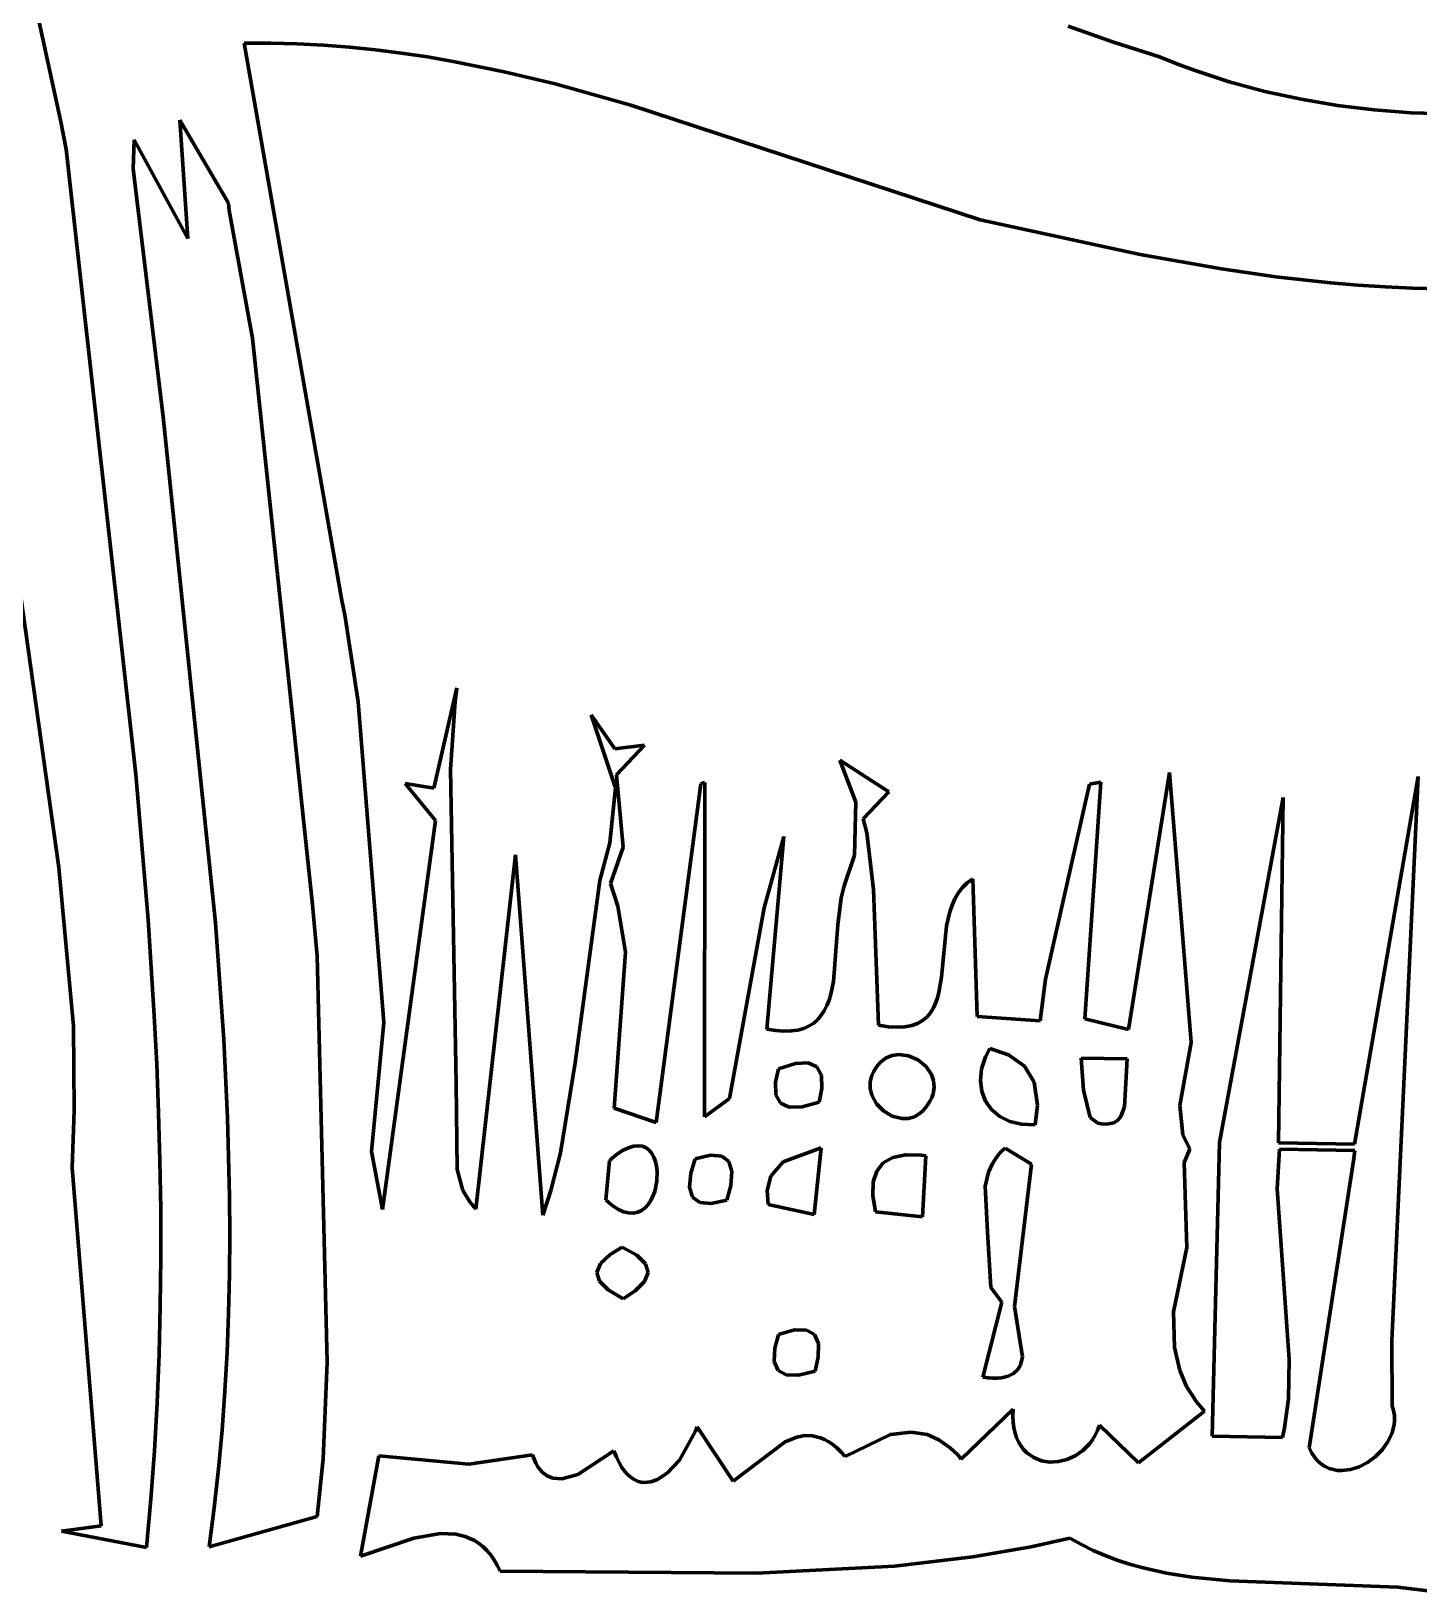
# Model space of a CAD drawing. Header units: millimetres. Extents: x 0 to 14.2, y 0 to 19.5.
# Drawn here: x 7.842 to 8.702, y 8.632 to 9.6 of the extents above; entities that cross this region are included whole.
import ezdxf

# ---------------------------------------------------------------- set-up
doc = ezdxf.new("R2010")
doc.units = ezdxf.units.MM
doc.layers.add('color#010101ff', color=7, linetype='CONTINUOUS', lineweight=100)
doc.layers.add('color#fdfdfdff', color=7, linetype='CONTINUOUS', lineweight=100)

msp = doc.modelspace()

# ---------------------------------------------------------------- linework, layer by layer
at = {"layer": 'color#010101ff'}
for p, q in [((7.86001, 9.54499), (7.8443, 9.6171)), ((8.48494, 9.60325), (8.51309, 9.59331)), ((8.51309, 9.59331), (8.5416, 9.58425)), ((7.99046, 9.59271), (7.97403, 9.5926)), ((7.97403, 9.5926), (8.03459, 9.24693)), ((8.00682, 9.59235), (7.99046, 9.59271)), ((8.0231, 9.59153), (8.00682, 9.59235)), ((8.03931, 9.59028), (8.0231, 9.59153)), ((8.05545, 9.58862), (8.03931, 9.59028)), ((8.07153, 9.58658), (8.05545, 9.58862)), ((8.08755, 9.58416), (8.07153, 9.58658)), ((8.1035, 9.58141), (8.08755, 9.58416)), ((8.5416, 9.58425), (8.55229, 9.57995)), ((8.13525, 9.57495), (8.1035, 9.58141)), ((8.1668, 9.56739), (8.13525, 9.57495)), ((8.55229, 9.57995), (8.56307, 9.57594)), ((8.56307, 9.57594), (8.58489, 9.5688)), ((8.2138, 9.55434), (8.1668, 9.56739)), ((8.58489, 9.5688), (8.60702, 9.5628)), ((8.43037, 9.48303), (8.2138, 9.55434)), ((8.60702, 9.5628), (8.6294, 9.55791)), ((8.6294, 9.55791), (8.65199, 9.5541)), ((7.86355, 9.5269), (7.86001, 9.54499)), ((7.93395, 9.54502), (7.93905, 9.47153)), ((7.96419, 9.49336), (7.93395, 9.54502)), ((8.65199, 9.5541), (8.67475, 9.55134)), ((8.67475, 9.55134), (8.69764, 9.54958)), ((8.69764, 9.54958), (8.7206, 9.54881)), ((7.90681, 9.13899), (7.86355, 9.5269)), ((7.90578, 9.53277), (7.90502, 9.51481)), ((7.93905, 9.47153), (7.90578, 9.53277)), ((7.90502, 9.51481), (7.92359, 9.36097)), ((7.96472, 9.48884), (7.96419, 9.49336)), ((7.97916, 9.40978), (7.96472, 9.48884)), ((8.52956, 9.46152), (8.43037, 9.48303)), ((8.57998, 9.45263), (8.52956, 9.46152)), ((8.61377, 9.44779), (8.57998, 9.45263)), ((8.64764, 9.44401), (8.61377, 9.44779)), ((8.66459, 9.44257), (8.64764, 9.44401)), ((8.68154, 9.44146), (8.66459, 9.44257)), ((8.69848, 9.4407), (8.68154, 9.44146)), ((8.7154, 9.44032), (8.69848, 9.4407)), ((7.81011, 9.42895), (7.85901, 9.0814)), ((8.01623, 9.05826), (7.97916, 9.40978)), ((7.92359, 9.36097), (7.95613, 9.0471)), ((8.03459, 9.24693), (8.03646, 9.23801)), ((8.03646, 9.23801), (8.04457, 9.18417)), ((8.09158, 9.13056), (8.10576, 9.19285)), ((8.10576, 9.19285), (8.10473, 9.18441)), ((8.04457, 9.18417), (8.06051, 8.98523)), ((8.10473, 9.18441), (8.10185, 9.14215)), ((8.20421, 9.13072), (8.18911, 9.17608)), ((8.18911, 9.17608), (8.20376, 9.155)), ((8.20376, 9.155), (8.22216, 9.15726)), ((8.22216, 9.15726), (8.20479, 9.13895)), ((8.35338, 9.12185), (8.34346, 9.14803)), ((8.34346, 9.14803), (8.37371, 9.12822)), ((7.91437, 9.04922), (7.90681, 9.13899)), ((8.10185, 9.14215), (8.10551, 8.94719)), ((8.20479, 9.13895), (8.2089, 9.09408)), ((8.52229, 8.98094), (8.54772, 9.14041)), ((8.54772, 9.14041), (8.56118, 8.97292)), ((8.09261, 9.11059), (8.07368, 9.13339)), ((8.07368, 9.13339), (8.09158, 9.13056)), ((8.20074, 9.09674), (8.20421, 9.13072)), ((8.22943, 8.92318), (8.25724, 9.13335)), ((8.25724, 9.13335), (8.25973, 9.13401)), ((8.25973, 9.13401), (8.25944, 8.92677)), ((8.47087, 9.01208), (8.49825, 9.13312)), ((8.50524, 9.13424), (8.49527, 8.98751)), ((8.49825, 9.13312), (8.50524, 9.13424)), ((8.66254, 8.90987), (8.70204, 9.1379)), ((8.70204, 9.1379), (8.68577, 8.78785)), ((8.35255, 9.08899), (8.35338, 9.12185)), ((8.37371, 9.12822), (8.35785, 9.11155)), ((8.5788, 8.9108), (8.61826, 9.12473)), ((8.61826, 9.12473), (8.61543, 8.91066)), ((8.05973, 8.8693), (8.09261, 9.11059)), ((8.35785, 9.11155), (8.36019, 9.1029)), ((8.29649, 9.05631), (8.30856, 9.10052)), ((8.30856, 9.10052), (8.2981, 8.98114)), ((8.36019, 9.1029), (8.36419, 9.06778)), ((8.19461, 9.07324), (8.20074, 9.09674)), ((8.2089, 9.09408), (8.20118, 9.07146)), ((7.85901, 9.0814), (7.86809, 8.98293)), ((8.11758, 8.86947), (8.1422, 9.08927)), ((8.1422, 9.08927), (8.15908, 8.86572)), ((8.34612, 9.07004), (8.35255, 9.08899)), ((8.17914, 8.96026), (8.19461, 9.07324)), ((8.20118, 9.07146), (8.20559, 9.05741)), ((8.41931, 9.06884), (8.42229, 9.07182)), ((8.42229, 9.07182), (8.42578, 9.07445)), ((8.42578, 9.07445), (8.42843, 8.98899)), ((8.34216, 9.04578), (8.3442, 9.06259)), ((8.3442, 9.06259), (8.34612, 9.07004)), ((8.36419, 9.06778), (8.3673, 8.98354)), ((8.41297, 9.05805), (8.4147, 9.06191)), ((8.4147, 9.06191), (8.4168, 9.06552)), ((8.4168, 9.06552), (8.41931, 9.06884)), ((8.01928, 9.02629), (8.01623, 9.05826)), ((8.20559, 9.05741), (8.21042, 9.02881)), ((8.27492, 8.93802), (8.29649, 9.05631)), ((8.40957, 9.04529), (8.41157, 9.05397)), ((8.41157, 9.05397), (8.41297, 9.05805)), ((7.9182, 8.98934), (7.91437, 9.04922)), ((7.95613, 9.0471), (7.9613, 8.97445)), ((8.33941, 9.01061), (8.34216, 9.04578)), ((8.40635, 9.01339), (8.40957, 9.04529)), ((8.02536, 8.77454), (8.01928, 9.02629)), ((8.21042, 9.02881), (8.20346, 8.93206)), ((8.40503, 9.00505), (8.40635, 9.01339)), ((8.33666, 8.99912), (8.33777, 9.00275)), ((8.33777, 9.00275), (8.33941, 9.01061)), ((8.40409, 9.00118), (8.40503, 9.00505)), ((8.46759, 8.98627), (8.47087, 9.01208)), ((8.33374, 8.99256), (8.33533, 8.99571)), ((8.33533, 8.99571), (8.33666, 8.99912)), ((8.39957, 8.99126), (8.4014, 8.99425)), ((8.4014, 8.99425), (8.40289, 8.99757)), ((8.40289, 8.99757), (8.40409, 9.00118)), ((7.91969, 8.95939), (7.9182, 8.98934)), ((8.06051, 8.98523), (8.053, 8.90521)), ((8.32107, 8.98161), (8.32432, 8.98307)), ((8.32432, 8.98307), (8.32719, 8.98492)), ((8.32719, 8.98492), (8.32969, 8.98714)), ((8.32969, 8.98714), (8.33187, 8.98969)), ((8.33187, 8.98969), (8.33374, 8.99256)), ((8.3673, 8.98354), (8.37346, 8.98259)), ((8.38374, 8.98251), (8.38794, 8.98332)), ((8.38794, 8.98332), (8.39158, 8.98463)), ((8.39158, 8.98463), (8.3947, 8.98641)), ((8.3947, 8.98641), (8.39735, 8.98864)), ((8.39735, 8.98864), (8.39957, 8.99126)), ((8.42843, 8.98899), (8.46759, 8.98627)), ((8.49527, 8.98751), (8.52229, 8.98094)), ((7.86809, 8.98293), (7.8685, 8.93078)), ((7.9613, 8.97445), (7.96363, 8.92601)), ((8.2981, 8.98114), (8.30367, 8.98023)), ((8.30367, 8.98023), (8.30873, 8.97985)), ((8.30873, 8.97985), (8.3133, 8.97997)), ((8.3133, 8.97997), (8.3174, 8.98057)), ((8.3174, 8.98057), (8.32107, 8.98161)), ((8.37346, 8.98259), (8.37892, 8.98226)), ((8.37892, 8.98226), (8.38374, 8.98251)), ((8.37587, 8.96487), (8.37202, 8.96329)), ((8.37991, 8.96544), (8.37587, 8.96487)), ((8.38601, 8.96462), (8.37991, 8.96544)), ((8.39174, 8.96207), (8.38601, 8.96462)), ((8.43377, 8.96403), (8.43132, 8.95646)), ((8.43639, 8.96918), (8.43377, 8.96403)), ((8.44788, 8.96528), (8.43639, 8.96918)), ((8.45788, 8.95805), (8.44788, 8.96528)), ((8.56118, 8.97292), (8.55417, 8.93369)), ((7.92086, 8.92944), (7.91969, 8.95939)), ((8.17015, 8.90432), (8.17914, 8.96026)), ((8.30531, 8.95659), (8.30354, 8.9483)), ((8.31579, 8.95979), (8.30531, 8.95659)), ((8.32372, 8.96015), (8.31579, 8.95979)), ((8.3291, 8.95769), (8.32372, 8.96015)), ((8.33193, 8.95239), (8.3291, 8.95769)), ((8.36415, 8.95468), (8.36316, 8.95258)), ((8.36546, 8.95675), (8.36415, 8.95468)), ((8.36691, 8.95884), (8.36546, 8.95675)), ((8.3685, 8.96062), (8.36691, 8.95884)), ((8.37202, 8.96329), (8.3685, 8.96062)), ((8.39662, 8.9581), (8.39174, 8.96207)), ((8.40016, 8.95304), (8.39662, 8.9581)), ((8.43132, 8.95646), (8.43056, 8.94923)), ((8.46389, 8.94825), (8.45788, 8.95805)), ((8.4931, 8.96317), (8.49439, 8.94331)), ((8.52161, 8.96273), (8.4931, 8.96317)), ((8.51983, 8.93286), (8.52161, 8.96273)), ((8.10551, 8.94719), (8.10597, 8.89406)), ((8.30354, 8.9483), (8.3037, 8.94037)), ((8.3322, 8.94427), (8.33193, 8.95239)), ((8.36316, 8.95258), (8.36209, 8.94838)), ((8.36209, 8.94838), (8.36212, 8.94424)), ((8.40153, 8.94921), (8.40016, 8.95304)), ((8.40128, 8.94088), (8.40196, 8.94512)), ((8.40196, 8.94512), (8.40153, 8.94921)), ((8.43056, 8.94923), (8.43139, 8.9425)), ((8.46604, 8.93386), (8.46389, 8.94825)), ((8.25944, 8.92677), (8.27492, 8.93802)), ((8.3037, 8.94037), (8.30648, 8.93515)), ((8.30648, 8.93515), (8.31189, 8.93263)), ((8.31992, 8.93283), (8.33058, 8.93573)), ((8.33058, 8.93573), (8.3322, 8.94427)), ((8.36212, 8.94424), (8.36312, 8.94026)), ((8.36312, 8.94026), (8.36612, 8.93484)), ((8.36612, 8.93484), (8.37053, 8.93037)), ((8.39791, 8.93442), (8.39937, 8.93657)), ((8.39937, 8.93657), (8.40049, 8.93873)), ((8.40049, 8.93873), (8.40128, 8.94088)), ((8.43139, 8.9425), (8.43372, 8.93643)), ((8.43372, 8.93643), (8.43745, 8.93118)), ((8.49439, 8.94331), (8.49855, 8.92634)), ((7.8685, 8.93078), (7.86733, 8.89504)), ((7.92169, 8.89948), (7.92086, 8.92944)), ((7.96363, 8.92601), (7.96486, 8.87759)), ((8.20346, 8.93206), (8.22943, 8.92318)), ((8.31189, 8.93263), (8.31992, 8.93283)), ((8.37053, 8.93037), (8.3759, 8.9272)), ((8.3759, 8.9272), (8.38178, 8.92567)), ((8.38178, 8.92567), (8.38575, 8.92574)), ((8.38575, 8.92574), (8.38962, 8.92679)), ((8.38962, 8.92679), (8.39324, 8.92893)), ((8.39324, 8.92893), (8.39491, 8.93045)), ((8.39491, 8.93045), (8.39648, 8.93227)), ((8.39648, 8.93227), (8.39791, 8.93442)), ((8.43745, 8.93118), (8.44249, 8.92694)), ((8.44249, 8.92694), (8.44875, 8.92385)), ((8.46451, 8.92181), (8.46604, 8.93386)), ((8.49855, 8.92634), (8.50328, 8.92271)), ((8.51578, 8.92465), (8.51766, 8.92687)), ((8.51766, 8.92687), (8.51983, 8.93286)), ((8.55417, 8.93369), (8.55612, 8.91552)), ((8.44875, 8.92385), (8.45612, 8.92209)), ((8.45612, 8.92209), (8.46451, 8.92181)), ((8.50328, 8.92271), (8.50572, 8.92233)), ((8.50572, 8.92233), (8.50793, 8.92219)), ((8.50793, 8.92219), (8.50991, 8.92228)), ((8.50991, 8.92228), (8.51322, 8.92309)), ((8.51322, 8.92309), (8.51578, 8.92465)), ((8.55612, 8.91552), (8.56034, 8.90665)), ((8.20865, 8.9058), (8.20473, 8.90317)), ((8.21223, 8.90757), (8.20865, 8.9058)), ((8.21547, 8.90856), (8.21223, 8.90757)), ((8.21838, 8.90882), (8.21547, 8.90856)), ((8.22095, 8.90843), (8.21838, 8.90882)), ((8.2232, 8.90746), (8.22095, 8.90843)), ((8.22512, 8.90597), (8.2232, 8.90746)), ((8.22672, 8.90402), (8.22512, 8.90597)), ((8.33169, 8.90747), (8.30816, 8.89873)), ((8.32744, 8.8662), (8.33169, 8.90747)), ((8.44588, 8.90736), (8.44346, 8.90512)), ((8.46219, 8.89735), (8.44588, 8.90736)), ((8.56034, 8.90665), (8.55695, 8.89836)), ((8.57423, 8.7287), (8.5788, 8.9108)), ((8.61595, 8.90666), (8.61453, 8.88196)), ((8.61543, 8.91066), (8.66254, 8.90987)), ((8.66266, 8.90594), (8.61595, 8.90666)), ((8.66201, 8.89953), (8.66266, 8.90594)), ((7.92216, 8.86951), (7.92169, 8.89948)), ((8.053, 8.90521), (8.05973, 8.8693)), ((8.16413, 8.88098), (8.17015, 8.90432)), ((8.20046, 8.89961), (8.19813, 8.87514)), ((8.20473, 8.90317), (8.20046, 8.89961)), ((8.22801, 8.9017), (8.22672, 8.90402)), ((8.22899, 8.89906), (8.22801, 8.9017)), ((8.22966, 8.89617), (8.22899, 8.89906)), ((8.23003, 8.89311), (8.22966, 8.89617)), ((8.25357, 8.90069), (8.25102, 8.89176)), ((8.26313, 8.90289), (8.25357, 8.90069)), ((8.27012, 8.90233), (8.26313, 8.90289)), ((8.27454, 8.899), (8.27012, 8.90233)), ((8.27639, 8.89291), (8.27454, 8.899)), ((8.30816, 8.89873), (8.30054, 8.88988)), ((8.37032, 8.89813), (8.36621, 8.89306)), ((8.37632, 8.90147), (8.37032, 8.89813)), ((8.38421, 8.90307), (8.37632, 8.90147)), ((8.39396, 8.9029), (8.38421, 8.90307)), ((8.39669, 8.90257), (8.39396, 8.9029)), ((8.39467, 8.86475), (8.39669, 8.90257)), ((8.43795, 8.89774), (8.43557, 8.89237)), ((8.44134, 8.90276), (8.43795, 8.89774)), ((8.44346, 8.90512), (8.44134, 8.90276)), ((8.45169, 8.809), (8.46219, 8.89735)), ((8.55695, 8.89836), (8.55863, 8.84563)), ((8.63438, 8.72131), (8.66201, 8.89953)), ((7.86733, 8.89504), (7.88528, 8.6731)), ((8.10597, 8.89406), (8.10963, 8.88108)), ((8.22856, 8.88042), (8.22988, 8.88672)), ((8.22988, 8.88672), (8.23003, 8.89311)), ((8.25102, 8.89176), (8.25019, 8.88303)), ((8.27567, 8.88405), (8.27639, 8.89291)), ((8.30054, 8.88988), (8.29836, 8.88113)), ((8.36403, 8.88631), (8.36378, 8.8779)), ((8.36621, 8.89306), (8.36403, 8.88631)), ((8.43557, 8.89237), (8.43359, 8.88374)), ((7.96486, 8.87759), (7.96501, 8.85338)), ((8.10963, 8.88108), (8.11379, 8.87392)), ((8.15908, 8.86572), (8.16413, 8.88098)), ((8.22612, 8.87477), (8.22748, 8.87748)), ((8.22748, 8.87748), (8.22856, 8.88042)), ((8.25019, 8.88303), (8.25201, 8.87698)), ((8.25201, 8.87698), (8.25645, 8.87362)), ((8.27325, 8.87498), (8.27567, 8.88405)), ((8.29836, 8.88113), (8.299, 8.87242)), ((8.36378, 8.8779), (8.36549, 8.86784)), ((8.43359, 8.88374), (8.43487, 8.85535)), ((8.61453, 8.88196), (8.62212, 8.77616)), ((7.92224, 8.83954), (7.92216, 8.86951)), ((8.11379, 8.87392), (8.11758, 8.86947)), ((8.19813, 8.87514), (8.20205, 8.87183)), ((8.20205, 8.87183), (8.20572, 8.86944)), ((8.20572, 8.86944), (8.20916, 8.86788)), ((8.20916, 8.86788), (8.21235, 8.86709)), ((8.21235, 8.86709), (8.21529, 8.86701)), ((8.21529, 8.86701), (8.21798, 8.86756)), ((8.21798, 8.86756), (8.22041, 8.86868)), ((8.22041, 8.86868), (8.22258, 8.8703)), ((8.22258, 8.8703), (8.22449, 8.87235)), ((8.22449, 8.87235), (8.22612, 8.87477)), ((8.25645, 8.87362), (8.26353, 8.87296)), ((8.26353, 8.87296), (8.27325, 8.87498)), ((8.299, 8.87242), (8.32744, 8.8662)), ((8.36549, 8.86784), (8.39467, 8.86475)), ((7.96501, 8.85338), (7.96482, 8.82918)), ((8.43487, 8.85535), (8.43693, 8.82082)), ((7.92191, 8.80957), (7.92224, 8.83954)), ((8.20094, 8.84139), (8.19495, 8.83579)), ((8.20846, 8.8459), (8.20094, 8.84139)), ((8.21755, 8.84083), (8.20846, 8.8459)), ((8.22288, 8.83557), (8.21755, 8.84083)), ((8.55863, 8.84563), (8.55028, 8.80569)), ((7.96482, 8.82918), (7.96428, 8.80498)), ((8.19495, 8.83579), (8.19275, 8.83025)), ((8.19275, 8.83025), (8.19434, 8.82476)), ((8.22228, 8.82451), (8.22446, 8.83013)), ((8.22446, 8.83013), (8.22288, 8.83557)), ((8.19434, 8.82476), (8.19972, 8.81932)), ((8.19972, 8.81932), (8.2089, 8.81393)), ((8.2089, 8.81393), (8.21635, 8.8187)), ((8.21635, 8.8187), (8.22228, 8.82451)), ((8.43693, 8.82082), (8.44391, 8.81171)), ((7.92115, 8.77959), (7.92191, 8.80957)), ((8.44391, 8.81171), (8.43197, 8.76529)), ((8.4567, 8.77776), (8.45169, 8.809)), ((7.96428, 8.80498), (7.96335, 8.7808)), ((8.55028, 8.80569), (8.55085, 8.78357)), ((8.30522, 8.7918), (8.30303, 8.78324)), ((8.31526, 8.79451), (8.30522, 8.7918)), ((8.32275, 8.79445), (8.31526, 8.79451)), ((8.3277, 8.79163), (8.32275, 8.79445)), ((8.33011, 8.78605), (8.3277, 8.79163)), ((7.96335, 8.7808), (7.96202, 8.75662)), ((8.30303, 8.78324), (8.3027, 8.77498)), ((8.32996, 8.77771), (8.33011, 8.78605)), ((8.55085, 8.78357), (8.55415, 8.76942)), ((8.68577, 8.78785), (8.68601, 8.74742)), ((7.91993, 8.74962), (7.92115, 8.77959)), ((8.02283, 8.71468), (8.02536, 8.77454)), ((8.3027, 8.77498), (8.30503, 8.76943)), ((8.32802, 8.76904), (8.32996, 8.77771)), ((8.45361, 8.76982), (8.45533, 8.77265)), ((8.45533, 8.77265), (8.4567, 8.77776)), ((8.62212, 8.77616), (8.62153, 8.75177)), ((8.30503, 8.76943), (8.31002, 8.76659)), ((8.31002, 8.76659), (8.31769, 8.76646)), ((8.31769, 8.76646), (8.32802, 8.76904)), ((8.43197, 8.76529), (8.43528, 8.76488)), ((8.43528, 8.76488), (8.43832, 8.76468)), ((8.43832, 8.76468), (8.44107, 8.76469)), ((8.44107, 8.76469), (8.44357, 8.7649)), ((8.44357, 8.7649), (8.44781, 8.76588)), ((8.44781, 8.76588), (8.45113, 8.76754)), ((8.45113, 8.76754), (8.45361, 8.76982)), ((8.55415, 8.76942), (8.55844, 8.75937)), ((7.96202, 8.75662), (7.96026, 8.73245)), ((8.55844, 8.75937), (8.56448, 8.74995)), ((8.62153, 8.75177), (8.61916, 8.73377)), ((7.91823, 8.71964), (7.91993, 8.74962)), ((8.45095, 8.74538), (8.41868, 8.71439)), ((8.45072, 8.74124), (8.45095, 8.74538)), ((8.45083, 8.73738), (8.45072, 8.74124)), ((8.56957, 8.74409), (8.52863, 8.71214)), ((8.56448, 8.74995), (8.56957, 8.74409)), ((8.68601, 8.74742), (8.68682, 8.74448)), ((8.68682, 8.74448), (8.68726, 8.74155)), ((8.68726, 8.74155), (8.68733, 8.73863)), ((7.96026, 8.73245), (7.95807, 8.7083)), ((8.25383, 8.73171), (8.24389, 8.71382)), ((8.2548, 8.7344), (8.25383, 8.73171)), ((8.27715, 8.70083), (8.2548, 8.7344)), ((8.45126, 8.73381), (8.45083, 8.73738)), ((8.452, 8.73052), (8.45126, 8.73381)), ((8.50321, 8.73222), (8.50178, 8.72923)), ((8.50441, 8.73546), (8.50321, 8.73222)), ((8.52863, 8.71214), (8.50441, 8.73546)), ((8.61916, 8.73377), (8.61791, 8.72783)), ((8.68707, 8.73575), (8.68563, 8.73015)), ((8.68733, 8.73863), (8.68707, 8.73575)), ((8.30952, 8.72523), (8.27715, 8.70083)), ((8.31672, 8.72809), (8.30952, 8.72523)), ((8.32158, 8.72897), (8.31672, 8.72809)), ((8.32649, 8.72888), (8.32158, 8.72897)), ((8.33144, 8.72768), (8.32649, 8.72888)), ((8.33394, 8.72661), (8.33144, 8.72768)), ((8.33646, 8.72521), (8.33394, 8.72661)), ((8.33898, 8.72347), (8.33646, 8.72521)), ((8.34152, 8.72136), (8.33898, 8.72347)), ((8.37482, 8.7296), (8.34665, 8.71596)), ((8.38755, 8.73119), (8.37482, 8.7296)), ((8.39752, 8.7296), (8.38755, 8.73119)), ((8.4048, 8.72645), (8.39752, 8.7296)), ((8.41187, 8.72145), (8.4048, 8.72645)), ((8.453, 8.72752), (8.452, 8.73052)), ((8.45427, 8.7248), (8.453, 8.72752)), ((8.45577, 8.72235), (8.45427, 8.7248)), ((8.45748, 8.72018), (8.45577, 8.72235)), ((8.49826, 8.72396), (8.49405, 8.71967)), ((8.50012, 8.72647), (8.49826, 8.72396)), ((8.50178, 8.72923), (8.50012, 8.72647)), ((8.61791, 8.72783), (8.57423, 8.7287)), ((8.68309, 8.72489), (8.67964, 8.72008)), ((8.68563, 8.73015), (8.68309, 8.72489)), ((7.91603, 8.68965), (7.91823, 8.71964)), ((8.01923, 8.67881), (8.02283, 8.71468)), ((8.05745, 8.71639), (8.04609, 8.65417)), ((8.11326, 8.71136), (8.05745, 8.71639)), ((8.1527, 8.71714), (8.11326, 8.71136)), ((8.15371, 8.71434), (8.1527, 8.71714)), ((8.15483, 8.71187), (8.15371, 8.71434)), ((8.20319, 8.71945), (8.18086, 8.70494)), ((8.20478, 8.7156), (8.20319, 8.71945)), ((8.20646, 8.71222), (8.20478, 8.7156)), ((8.20822, 8.7093), (8.20646, 8.71222)), ((8.24389, 8.71382), (8.2364, 8.70587)), ((8.34408, 8.71886), (8.34152, 8.72136)), ((8.34665, 8.71596), (8.34408, 8.71886)), ((8.41644, 8.71698), (8.41187, 8.72145)), ((8.41868, 8.71439), (8.41644, 8.71698)), ((8.45939, 8.71829), (8.45748, 8.72018)), ((8.46368, 8.71532), (8.45939, 8.71829)), ((8.46848, 8.71343), (8.46368, 8.71532)), ((8.47362, 8.7126), (8.46848, 8.71343)), ((8.47892, 8.71283), (8.47362, 8.7126)), ((8.4842, 8.71409), (8.47892, 8.71283)), ((8.4893, 8.71637), (8.4842, 8.71409)), ((8.49405, 8.71967), (8.4893, 8.71637)), ((8.63603, 8.71818), (8.63438, 8.72131)), ((8.63788, 8.71548), (8.63603, 8.71818)), ((8.63991, 8.7132), (8.63788, 8.71548)), ((8.64211, 8.71131), (8.63991, 8.7132)), ((8.67069, 8.71233), (8.66554, 8.70965)), ((8.67545, 8.71585), (8.67069, 8.71233)), ((8.67964, 8.72008), (8.67545, 8.71585)), ((7.95807, 8.7083), (7.9554, 8.68416)), ((8.15606, 8.70971), (8.15483, 8.71187)), ((8.15883, 8.70629), (8.15606, 8.70971)), ((8.16195, 8.70396), (8.15883, 8.70629)), ((8.16537, 8.70262), (8.16195, 8.70396)), ((8.17093, 8.70222), (8.16537, 8.70262)), ((8.18086, 8.70494), (8.17093, 8.70222)), ((8.21004, 8.7068), (8.20822, 8.7093)), ((8.21193, 8.70472), (8.21004, 8.7068)), ((8.21387, 8.70304), (8.21193, 8.70472)), ((8.21585, 8.70174), (8.21387, 8.70304)), ((8.2364, 8.70587), (8.23032, 8.70185)), ((8.64444, 8.7098), (8.64211, 8.71131)), ((8.64689, 8.70867), (8.64444, 8.7098)), ((8.64944, 8.70788), (8.64689, 8.70867)), ((8.65206, 8.70743), (8.64944, 8.70788)), ((8.65474, 8.7073), (8.65206, 8.70743)), ((8.66016, 8.70793), (8.65474, 8.7073)), ((8.66554, 8.70965), (8.66016, 8.70793)), ((8.21787, 8.7008), (8.21585, 8.70174)), ((8.21992, 8.70021), (8.21787, 8.7008)), ((8.22199, 8.69995), (8.21992, 8.70021)), ((8.22616, 8.70035), (8.22199, 8.69995)), ((8.23032, 8.70185), (8.22616, 8.70035)), ((7.91331, 8.65967), (7.91603, 8.68965)), ((7.9554, 8.68416), (7.95225, 8.66004)), ((7.95225, 8.66004), (8.01923, 8.67881)), ((7.88528, 8.6731), (7.86061, 8.66973)), ((7.86061, 8.66973), (7.91331, 8.65967)), ((8.04609, 8.65417), (8.07915, 8.66538)), ((8.07915, 8.66538), (8.09572, 8.6682)), ((8.09572, 8.6682), (8.10514, 8.6678)), ((8.10514, 8.6678), (8.11108, 8.66639)), ((8.11108, 8.66639), (8.11668, 8.6639)), ((8.11668, 8.6639), (8.11933, 8.66222)), ((8.46195, 8.66009), (8.48591, 8.66539)), ((8.48591, 8.66539), (8.49317, 8.6614)), ((8.11933, 8.66222), (8.12188, 8.66021)), ((8.12188, 8.66021), (8.12431, 8.65787)), ((8.12431, 8.65787), (8.12661, 8.65518)), ((8.12661, 8.65518), (8.12879, 8.65212)), ((8.42581, 8.65378), (8.46195, 8.66009)), ((8.49317, 8.6614), (8.50051, 8.65782)), ((8.50051, 8.65782), (8.50793, 8.65462)), ((8.50793, 8.65462), (8.51542, 8.65179)), ((8.12879, 8.65212), (8.13083, 8.64868)), ((8.13083, 8.64868), (8.13272, 8.64483)), ((8.13272, 8.64483), (8.29191, 8.64372)), ((8.29191, 8.64372), (8.37733, 8.64806)), ((8.37733, 8.64806), (8.42581, 8.65378)), ((8.51542, 8.65179), (8.52298, 8.64929)), ((8.52298, 8.64929), (8.53059, 8.64712)), ((8.53059, 8.64712), (8.546, 8.64362)), ((8.546, 8.64362), (8.5616, 8.64113)), ((8.5616, 8.64113), (8.58531, 8.63885)), ((8.58531, 8.63885), (8.68943, 8.63506)), ((8.68943, 8.63506), (8.71313, 8.63212))]:
    msp.add_line(p, q, dxfattribs=at)
at = {"layer": 'color#fdfdfdff'}
for p, q in [((7.8443, 9.6171), (7.86001, 9.54499)), ((8.51309, 9.59331), (8.48494, 9.60325)), ((8.5416, 9.58425), (8.51309, 9.59331)), ((7.97403, 9.5926), (7.99046, 9.59271)), ((8.03459, 9.24693), (7.97403, 9.5926)), ((7.99046, 9.59271), (8.00682, 9.59235)), ((8.00682, 9.59235), (8.0231, 9.59153)), ((8.0231, 9.59153), (8.03931, 9.59028)), ((8.03931, 9.59028), (8.05545, 9.58862)), ((8.05545, 9.58862), (8.07153, 9.58658)), ((8.07153, 9.58658), (8.08755, 9.58416)), ((8.08755, 9.58416), (8.1035, 9.58141)), ((8.55229, 9.57995), (8.5416, 9.58425)), ((8.1035, 9.58141), (8.13525, 9.57495)), ((8.13525, 9.57495), (8.1668, 9.56739)), ((8.56307, 9.57594), (8.55229, 9.57995)), ((8.58489, 9.5688), (8.56307, 9.57594)), ((8.1668, 9.56739), (8.2138, 9.55434)), ((8.60702, 9.5628), (8.58489, 9.5688)), ((8.2138, 9.55434), (8.43037, 9.48303)), ((8.6294, 9.55791), (8.60702, 9.5628)), ((8.65199, 9.5541), (8.6294, 9.55791)), ((7.86001, 9.54499), (7.86355, 9.5269)), ((7.93395, 9.54502), (7.96419, 9.49336)), ((7.93905, 9.47153), (7.93395, 9.54502)), ((8.67475, 9.55134), (8.65199, 9.5541)), ((8.69764, 9.54958), (8.67475, 9.55134)), ((8.7206, 9.54881), (8.69764, 9.54958)), ((7.86355, 9.5269), (7.90681, 9.13899)), ((7.90502, 9.51481), (7.90578, 9.53277)), ((7.90578, 9.53277), (7.93905, 9.47153)), ((7.92359, 9.36097), (7.90502, 9.51481)), ((7.96419, 9.49336), (7.96472, 9.48884)), ((7.96472, 9.48884), (7.97916, 9.40978)), ((8.43037, 9.48303), (8.52956, 9.46152)), ((8.52956, 9.46152), (8.57998, 9.45263)), ((8.57998, 9.45263), (8.61377, 9.44779)), ((8.61377, 9.44779), (8.64764, 9.44401)), ((8.64764, 9.44401), (8.66459, 9.44257)), ((8.66459, 9.44257), (8.68154, 9.44146)), ((8.68154, 9.44146), (8.69848, 9.4407)), ((8.69848, 9.4407), (8.7154, 9.44032)), ((7.85901, 9.0814), (7.81011, 9.42895)), ((7.97916, 9.40978), (8.01623, 9.05826)), ((7.95613, 9.0471), (7.92359, 9.36097)), ((8.03646, 9.23801), (8.03459, 9.24693)), ((8.04457, 9.18417), (8.03646, 9.23801)), ((8.10576, 9.19285), (8.09158, 9.13056)), ((8.10473, 9.18441), (8.10576, 9.19285)), ((8.06051, 8.98523), (8.04457, 9.18417)), ((8.10185, 9.14215), (8.10473, 9.18441)), ((8.20376, 9.155), (8.18911, 9.17608)), ((8.18911, 9.17608), (8.20421, 9.13072)), ((8.22216, 9.15726), (8.20376, 9.155)), ((8.20479, 9.13895), (8.22216, 9.15726)), ((8.37371, 9.12822), (8.34346, 9.14803)), ((8.34346, 9.14803), (8.35338, 9.12185)), ((7.90681, 9.13899), (7.91437, 9.04922)), ((8.10551, 8.94719), (8.10185, 9.14215)), ((8.2089, 9.09408), (8.20479, 9.13895)), ((8.54772, 9.14041), (8.52229, 8.98094)), ((8.56118, 8.97292), (8.54772, 9.14041)), ((8.09158, 9.13056), (8.07368, 9.13339)), ((8.07368, 9.13339), (8.09261, 9.11059)), ((8.20421, 9.13072), (8.20074, 9.09674)), ((8.25724, 9.13335), (8.22943, 8.92318)), ((8.25973, 9.13401), (8.25724, 9.13335)), ((8.25944, 8.92677), (8.25973, 9.13401)), ((8.49825, 9.13312), (8.47087, 9.01208)), ((8.49527, 8.98751), (8.50524, 9.13424)), ((8.50524, 9.13424), (8.49825, 9.13312)), ((8.70204, 9.1379), (8.66254, 8.90987)), ((8.68577, 8.78785), (8.70204, 9.1379)), ((8.35338, 9.12185), (8.35255, 9.08899)), ((8.35785, 9.11155), (8.37371, 9.12822)), ((8.61826, 9.12473), (8.5788, 8.9108)), ((8.61543, 8.91066), (8.61826, 9.12473)), ((8.09261, 9.11059), (8.05973, 8.8693)), ((8.36019, 9.1029), (8.35785, 9.11155)), ((8.30856, 9.10052), (8.29649, 9.05631)), ((8.2981, 8.98114), (8.30856, 9.10052)), ((8.36419, 9.06778), (8.36019, 9.1029)), ((8.20074, 9.09674), (8.19461, 9.07324)), ((8.20118, 9.07146), (8.2089, 9.09408)), ((7.86809, 8.98293), (7.85901, 9.0814)), ((8.1422, 9.08927), (8.11758, 8.86947)), ((8.15908, 8.86572), (8.1422, 9.08927)), ((8.35255, 9.08899), (8.34612, 9.07004)), ((8.19461, 9.07324), (8.17914, 8.96026)), ((8.20559, 9.05741), (8.20118, 9.07146)), ((8.42229, 9.07182), (8.41931, 9.06884)), ((8.42578, 9.07445), (8.42229, 9.07182)), ((8.42843, 8.98899), (8.42578, 9.07445)), ((8.3442, 9.06259), (8.34216, 9.04578)), ((8.34612, 9.07004), (8.3442, 9.06259)), ((8.3673, 8.98354), (8.36419, 9.06778)), ((8.4147, 9.06191), (8.41297, 9.05805)), ((8.4168, 9.06552), (8.4147, 9.06191)), ((8.41931, 9.06884), (8.4168, 9.06552)), ((8.01623, 9.05826), (8.01928, 9.02629)), ((8.21042, 9.02881), (8.20559, 9.05741)), ((8.29649, 9.05631), (8.27492, 8.93802)), ((8.41157, 9.05397), (8.40957, 9.04529)), ((8.41297, 9.05805), (8.41157, 9.05397)), ((7.91437, 9.04922), (7.9182, 8.98934)), ((7.9613, 8.97445), (7.95613, 9.0471)), ((8.34216, 9.04578), (8.33941, 9.01061)), ((8.40957, 9.04529), (8.40635, 9.01339)), ((8.01928, 9.02629), (8.02536, 8.77454)), ((8.20346, 8.93206), (8.21042, 9.02881)), ((8.40635, 9.01339), (8.40503, 9.00505)), ((8.33777, 9.00275), (8.33666, 8.99912)), ((8.33941, 9.01061), (8.33777, 9.00275)), ((8.40503, 9.00505), (8.40409, 9.00118)), ((8.47087, 9.01208), (8.46759, 8.98627)), ((8.33533, 8.99571), (8.33374, 8.99256)), ((8.33666, 8.99912), (8.33533, 8.99571)), ((8.4014, 8.99425), (8.39957, 8.99126)), ((8.40289, 8.99757), (8.4014, 8.99425)), ((8.40409, 9.00118), (8.40289, 8.99757)), ((7.9182, 8.98934), (7.91969, 8.95939)), ((8.053, 8.90521), (8.06051, 8.98523)), ((8.32432, 8.98307), (8.32107, 8.98161)), ((8.32719, 8.98492), (8.32432, 8.98307)), ((8.32969, 8.98714), (8.32719, 8.98492)), ((8.33187, 8.98969), (8.32969, 8.98714)), ((8.33374, 8.99256), (8.33187, 8.98969)), ((8.37346, 8.98259), (8.3673, 8.98354)), ((8.38794, 8.98332), (8.38374, 8.98251)), ((8.39158, 8.98463), (8.38794, 8.98332)), ((8.3947, 8.98641), (8.39158, 8.98463)), ((8.39735, 8.98864), (8.3947, 8.98641)), ((8.39957, 8.99126), (8.39735, 8.98864)), ((8.46759, 8.98627), (8.42843, 8.98899)), ((8.52229, 8.98094), (8.49527, 8.98751)), ((7.8685, 8.93078), (7.86809, 8.98293)), ((7.96363, 8.92601), (7.9613, 8.97445)), ((8.30367, 8.98023), (8.2981, 8.98114)), ((8.30873, 8.97985), (8.30367, 8.98023)), ((8.3133, 8.97997), (8.30873, 8.97985)), ((8.3174, 8.98057), (8.3133, 8.97997)), ((8.32107, 8.98161), (8.3174, 8.98057)), ((8.37892, 8.98226), (8.37346, 8.98259)), ((8.38374, 8.98251), (8.37892, 8.98226)), ((8.37202, 8.96329), (8.37587, 8.96487)), ((8.37587, 8.96487), (8.37991, 8.96544)), ((8.37991, 8.96544), (8.38601, 8.96462)), ((8.38601, 8.96462), (8.39174, 8.96207)), ((8.43132, 8.95646), (8.43377, 8.96403)), ((8.43377, 8.96403), (8.43639, 8.96918)), ((8.43639, 8.96918), (8.44788, 8.96528)), ((8.44788, 8.96528), (8.45788, 8.95805)), ((8.55417, 8.93369), (8.56118, 8.97292)), ((7.91969, 8.95939), (7.92086, 8.92944)), ((8.17914, 8.96026), (8.17015, 8.90432)), ((8.30354, 8.9483), (8.30531, 8.95659)), ((8.30531, 8.95659), (8.31579, 8.95979)), ((8.31579, 8.95979), (8.32372, 8.96015)), ((8.32372, 8.96015), (8.3291, 8.95769)), ((8.3291, 8.95769), (8.33193, 8.95239)), ((8.36316, 8.95258), (8.36415, 8.95468)), ((8.36415, 8.95468), (8.36546, 8.95675)), ((8.36546, 8.95675), (8.36691, 8.95884)), ((8.36691, 8.95884), (8.3685, 8.96062)), ((8.3685, 8.96062), (8.37202, 8.96329)), ((8.39174, 8.96207), (8.39662, 8.9581)), ((8.39662, 8.9581), (8.40016, 8.95304)), ((8.43056, 8.94923), (8.43132, 8.95646)), ((8.45788, 8.95805), (8.46389, 8.94825)), ((8.4931, 8.96317), (8.52161, 8.96273)), ((8.49439, 8.94331), (8.4931, 8.96317)), ((8.52161, 8.96273), (8.51983, 8.93286)), ((8.10597, 8.89406), (8.10551, 8.94719)), ((8.3037, 8.94037), (8.30354, 8.9483)), ((8.33193, 8.95239), (8.3322, 8.94427)), ((8.36209, 8.94838), (8.36316, 8.95258)), ((8.36212, 8.94424), (8.36209, 8.94838)), ((8.40016, 8.95304), (8.40153, 8.94921)), ((8.40196, 8.94512), (8.40128, 8.94088)), ((8.40153, 8.94921), (8.40196, 8.94512)), ((8.43139, 8.9425), (8.43056, 8.94923)), ((8.46389, 8.94825), (8.46604, 8.93386)), ((8.27492, 8.93802), (8.25944, 8.92677)), ((8.30648, 8.93515), (8.3037, 8.94037)), ((8.31189, 8.93263), (8.30648, 8.93515)), ((8.33058, 8.93573), (8.31992, 8.93283)), ((8.3322, 8.94427), (8.33058, 8.93573)), ((8.36312, 8.94026), (8.36212, 8.94424)), ((8.36612, 8.93484), (8.36312, 8.94026)), ((8.37053, 8.93037), (8.36612, 8.93484)), ((8.39937, 8.93657), (8.39791, 8.93442)), ((8.40049, 8.93873), (8.39937, 8.93657)), ((8.40128, 8.94088), (8.40049, 8.93873)), ((8.43372, 8.93643), (8.43139, 8.9425)), ((8.43745, 8.93118), (8.43372, 8.93643)), ((8.49855, 8.92634), (8.49439, 8.94331)), ((7.86733, 8.89504), (7.8685, 8.93078)), ((7.92086, 8.92944), (7.92169, 8.89948)), ((7.96486, 8.87759), (7.96363, 8.92601)), ((8.22943, 8.92318), (8.20346, 8.93206)), ((8.31992, 8.93283), (8.31189, 8.93263)), ((8.3759, 8.9272), (8.37053, 8.93037)), ((8.38178, 8.92567), (8.3759, 8.9272)), ((8.38575, 8.92574), (8.38178, 8.92567)), ((8.38962, 8.92679), (8.38575, 8.92574)), ((8.39324, 8.92893), (8.38962, 8.92679)), ((8.39491, 8.93045), (8.39324, 8.92893)), ((8.39648, 8.93227), (8.39491, 8.93045)), ((8.39791, 8.93442), (8.39648, 8.93227)), ((8.44249, 8.92694), (8.43745, 8.93118)), ((8.44875, 8.92385), (8.44249, 8.92694)), ((8.46604, 8.93386), (8.46451, 8.92181)), ((8.50328, 8.92271), (8.49855, 8.92634)), ((8.51766, 8.92687), (8.51578, 8.92465)), ((8.51983, 8.93286), (8.51766, 8.92687)), ((8.55612, 8.91552), (8.55417, 8.93369)), ((8.45612, 8.92209), (8.44875, 8.92385)), ((8.46451, 8.92181), (8.45612, 8.92209)), ((8.50572, 8.92233), (8.50328, 8.92271)), ((8.50793, 8.92219), (8.50572, 8.92233)), ((8.50991, 8.92228), (8.50793, 8.92219)), ((8.51322, 8.92309), (8.50991, 8.92228)), ((8.51578, 8.92465), (8.51322, 8.92309)), ((8.56034, 8.90665), (8.55612, 8.91552)), ((8.20473, 8.90317), (8.20865, 8.9058)), ((8.20865, 8.9058), (8.21223, 8.90757)), ((8.21223, 8.90757), (8.21547, 8.90856)), ((8.21547, 8.90856), (8.21838, 8.90882)), ((8.21838, 8.90882), (8.22095, 8.90843)), ((8.22095, 8.90843), (8.2232, 8.90746)), ((8.2232, 8.90746), (8.22512, 8.90597)), ((8.22512, 8.90597), (8.22672, 8.90402)), ((8.30816, 8.89873), (8.33169, 8.90747)), ((8.33169, 8.90747), (8.32744, 8.8662)), ((8.44346, 8.90512), (8.44588, 8.90736)), ((8.44588, 8.90736), (8.46219, 8.89735)), ((8.55695, 8.89836), (8.56034, 8.90665)), ((8.5788, 8.9108), (8.57423, 8.7287)), ((8.61453, 8.88196), (8.61595, 8.90666)), ((8.66254, 8.90987), (8.61543, 8.91066)), ((8.61595, 8.90666), (8.66266, 8.90594)), ((8.66266, 8.90594), (8.66201, 8.89953)), ((7.92169, 8.89948), (7.92216, 8.86951)), ((8.05973, 8.8693), (8.053, 8.90521)), ((8.17015, 8.90432), (8.16413, 8.88098)), ((8.19813, 8.87514), (8.20046, 8.89961)), ((8.20046, 8.89961), (8.20473, 8.90317)), ((8.22672, 8.90402), (8.22801, 8.9017)), ((8.22801, 8.9017), (8.22899, 8.89906)), ((8.22899, 8.89906), (8.22966, 8.89617)), ((8.22966, 8.89617), (8.23003, 8.89311)), ((8.25102, 8.89176), (8.25357, 8.90069)), ((8.25357, 8.90069), (8.26313, 8.90289)), ((8.26313, 8.90289), (8.27012, 8.90233)), ((8.27012, 8.90233), (8.27454, 8.899)), ((8.27454, 8.899), (8.27639, 8.89291)), ((8.30054, 8.88988), (8.30816, 8.89873)), ((8.36621, 8.89306), (8.37032, 8.89813)), ((8.37032, 8.89813), (8.37632, 8.90147)), ((8.37632, 8.90147), (8.38421, 8.90307)), ((8.38421, 8.90307), (8.39396, 8.9029)), ((8.39396, 8.9029), (8.39669, 8.90257)), ((8.39669, 8.90257), (8.39467, 8.86475)), ((8.43557, 8.89237), (8.43795, 8.89774)), ((8.43795, 8.89774), (8.44134, 8.90276)), ((8.44134, 8.90276), (8.44346, 8.90512)), ((8.46219, 8.89735), (8.45169, 8.809)), ((8.55863, 8.84563), (8.55695, 8.89836)), ((8.66201, 8.89953), (8.63438, 8.72131)), ((7.88528, 8.6731), (7.86733, 8.89504)), ((8.10963, 8.88108), (8.10597, 8.89406)), ((8.22988, 8.88672), (8.22856, 8.88042)), ((8.23003, 8.89311), (8.22988, 8.88672)), ((8.25019, 8.88303), (8.25102, 8.89176)), ((8.27639, 8.89291), (8.27567, 8.88405)), ((8.29836, 8.88113), (8.30054, 8.88988)), ((8.36378, 8.8779), (8.36403, 8.88631)), ((8.36403, 8.88631), (8.36621, 8.89306)), ((8.43359, 8.88374), (8.43557, 8.89237)), ((7.96501, 8.85338), (7.96486, 8.87759)), ((8.11379, 8.87392), (8.10963, 8.88108)), ((8.16413, 8.88098), (8.15908, 8.86572)), ((8.22748, 8.87748), (8.22612, 8.87477)), ((8.22856, 8.88042), (8.22748, 8.87748)), ((8.25201, 8.87698), (8.25019, 8.88303)), ((8.25645, 8.87362), (8.25201, 8.87698)), ((8.27567, 8.88405), (8.27325, 8.87498)), ((8.299, 8.87242), (8.29836, 8.88113)), ((8.36549, 8.86784), (8.36378, 8.8779)), ((8.43487, 8.85535), (8.43359, 8.88374)), ((8.62212, 8.77616), (8.61453, 8.88196)), ((7.92216, 8.86951), (7.92224, 8.83954)), ((8.11758, 8.86947), (8.11379, 8.87392)), ((8.20205, 8.87183), (8.19813, 8.87514)), ((8.20572, 8.86944), (8.20205, 8.87183)), ((8.20916, 8.86788), (8.20572, 8.86944)), ((8.21235, 8.86709), (8.20916, 8.86788)), ((8.21529, 8.86701), (8.21235, 8.86709)), ((8.21798, 8.86756), (8.21529, 8.86701)), ((8.22041, 8.86868), (8.21798, 8.86756)), ((8.22258, 8.8703), (8.22041, 8.86868)), ((8.22449, 8.87235), (8.22258, 8.8703)), ((8.22612, 8.87477), (8.22449, 8.87235)), ((8.26353, 8.87296), (8.25645, 8.87362)), ((8.27325, 8.87498), (8.26353, 8.87296)), ((8.32744, 8.8662), (8.299, 8.87242)), ((8.39467, 8.86475), (8.36549, 8.86784)), ((7.96482, 8.82918), (7.96501, 8.85338)), ((8.43693, 8.82082), (8.43487, 8.85535)), ((7.92224, 8.83954), (7.92191, 8.80957)), ((8.19495, 8.83579), (8.20094, 8.84139)), ((8.20094, 8.84139), (8.20846, 8.8459)), ((8.20846, 8.8459), (8.21755, 8.84083)), ((8.21755, 8.84083), (8.22288, 8.83557)), ((8.55028, 8.80569), (8.55863, 8.84563)), ((7.96428, 8.80498), (7.96482, 8.82918)), ((8.19275, 8.83025), (8.19495, 8.83579)), ((8.19434, 8.82476), (8.19275, 8.83025)), ((8.22446, 8.83013), (8.22228, 8.82451)), ((8.22288, 8.83557), (8.22446, 8.83013)), ((8.19972, 8.81932), (8.19434, 8.82476)), ((8.2089, 8.81393), (8.19972, 8.81932)), ((8.21635, 8.8187), (8.2089, 8.81393)), ((8.22228, 8.82451), (8.21635, 8.8187)), ((8.44391, 8.81171), (8.43693, 8.82082)), ((7.92191, 8.80957), (7.92115, 8.77959)), ((8.43197, 8.76529), (8.44391, 8.81171)), ((8.45169, 8.809), (8.4567, 8.77776)), ((7.96335, 8.7808), (7.96428, 8.80498)), ((8.55085, 8.78357), (8.55028, 8.80569)), ((8.30303, 8.78324), (8.30522, 8.7918)), ((8.30522, 8.7918), (8.31526, 8.79451)), ((8.31526, 8.79451), (8.32275, 8.79445)), ((8.32275, 8.79445), (8.3277, 8.79163)), ((8.3277, 8.79163), (8.33011, 8.78605)), ((7.96202, 8.75662), (7.96335, 8.7808)), ((8.3027, 8.77498), (8.30303, 8.78324)), ((8.33011, 8.78605), (8.32996, 8.77771)), ((8.55415, 8.76942), (8.55085, 8.78357)), ((8.68601, 8.74742), (8.68577, 8.78785)), ((7.92115, 8.77959), (7.91993, 8.74962)), ((8.02536, 8.77454), (8.02283, 8.71468)), ((8.30503, 8.76943), (8.3027, 8.77498)), ((8.32996, 8.77771), (8.32802, 8.76904)), ((8.45533, 8.77265), (8.45361, 8.76982)), ((8.4567, 8.77776), (8.45533, 8.77265)), ((8.62153, 8.75177), (8.62212, 8.77616)), ((8.31002, 8.76659), (8.30503, 8.76943)), ((8.31769, 8.76646), (8.31002, 8.76659)), ((8.32802, 8.76904), (8.31769, 8.76646)), ((8.43528, 8.76488), (8.43197, 8.76529)), ((8.43832, 8.76468), (8.43528, 8.76488)), ((8.44107, 8.76469), (8.43832, 8.76468)), ((8.44357, 8.7649), (8.44107, 8.76469)), ((8.44781, 8.76588), (8.44357, 8.7649)), ((8.45113, 8.76754), (8.44781, 8.76588)), ((8.45361, 8.76982), (8.45113, 8.76754)), ((8.55844, 8.75937), (8.55415, 8.76942)), ((7.96026, 8.73245), (7.96202, 8.75662)), ((8.56448, 8.74995), (8.55844, 8.75937)), ((8.61916, 8.73377), (8.62153, 8.75177)), ((7.91993, 8.74962), (7.91823, 8.71964)), ((8.41868, 8.71439), (8.45095, 8.74538)), ((8.45095, 8.74538), (8.45072, 8.74124)), ((8.45072, 8.74124), (8.45083, 8.73738)), ((8.52863, 8.71214), (8.56957, 8.74409)), ((8.56957, 8.74409), (8.56448, 8.74995)), ((8.68682, 8.74448), (8.68601, 8.74742)), ((8.68726, 8.74155), (8.68682, 8.74448)), ((8.68733, 8.73863), (8.68726, 8.74155)), ((7.95807, 8.7083), (7.96026, 8.73245)), ((8.24389, 8.71382), (8.25383, 8.73171)), ((8.25383, 8.73171), (8.2548, 8.7344)), ((8.2548, 8.7344), (8.27715, 8.70083)), ((8.45083, 8.73738), (8.45126, 8.73381)), ((8.45126, 8.73381), (8.452, 8.73052)), ((8.50178, 8.72923), (8.50321, 8.73222)), ((8.50321, 8.73222), (8.50441, 8.73546)), ((8.50441, 8.73546), (8.52863, 8.71214)), ((8.61791, 8.72783), (8.61916, 8.73377)), ((8.68563, 8.73015), (8.68707, 8.73575)), ((8.68707, 8.73575), (8.68733, 8.73863)), ((8.27715, 8.70083), (8.30952, 8.72523)), ((8.30952, 8.72523), (8.31672, 8.72809)), ((8.31672, 8.72809), (8.32158, 8.72897)), ((8.32158, 8.72897), (8.32649, 8.72888)), ((8.32649, 8.72888), (8.33144, 8.72768)), ((8.33144, 8.72768), (8.33394, 8.72661)), ((8.33394, 8.72661), (8.33646, 8.72521)), ((8.33646, 8.72521), (8.33898, 8.72347)), ((8.33898, 8.72347), (8.34152, 8.72136)), ((8.34665, 8.71596), (8.37482, 8.7296)), ((8.37482, 8.7296), (8.38755, 8.73119)), ((8.38755, 8.73119), (8.39752, 8.7296)), ((8.39752, 8.7296), (8.4048, 8.72645)), ((8.4048, 8.72645), (8.41187, 8.72145)), ((8.452, 8.73052), (8.453, 8.72752)), ((8.453, 8.72752), (8.45427, 8.7248)), ((8.45427, 8.7248), (8.45577, 8.72235)), ((8.45577, 8.72235), (8.45748, 8.72018)), ((8.49405, 8.71967), (8.49826, 8.72396)), ((8.49826, 8.72396), (8.50012, 8.72647)), ((8.50012, 8.72647), (8.50178, 8.72923)), ((8.57423, 8.7287), (8.61791, 8.72783)), ((8.67964, 8.72008), (8.68309, 8.72489)), ((8.68309, 8.72489), (8.68563, 8.73015)), ((7.91823, 8.71964), (7.91603, 8.68965)), ((8.02283, 8.71468), (8.01923, 8.67881)), ((8.04609, 8.65417), (8.05745, 8.71639)), ((8.05745, 8.71639), (8.11326, 8.71136)), ((8.11326, 8.71136), (8.1527, 8.71714)), ((8.1527, 8.71714), (8.15371, 8.71434)), ((8.15371, 8.71434), (8.15483, 8.71187)), ((8.18086, 8.70494), (8.20319, 8.71945)), ((8.20319, 8.71945), (8.20478, 8.7156)), ((8.20478, 8.7156), (8.20646, 8.71222)), ((8.20646, 8.71222), (8.20822, 8.7093)), ((8.2364, 8.70587), (8.24389, 8.71382)), ((8.34152, 8.72136), (8.34408, 8.71886)), ((8.34408, 8.71886), (8.34665, 8.71596)), ((8.41187, 8.72145), (8.41644, 8.71698)), ((8.41644, 8.71698), (8.41868, 8.71439)), ((8.45748, 8.72018), (8.45939, 8.71829)), ((8.45939, 8.71829), (8.46368, 8.71532)), ((8.46368, 8.71532), (8.46848, 8.71343)), ((8.46848, 8.71343), (8.47362, 8.7126)), ((8.47362, 8.7126), (8.47892, 8.71283)), ((8.47892, 8.71283), (8.4842, 8.71409)), ((8.4842, 8.71409), (8.4893, 8.71637)), ((8.4893, 8.71637), (8.49405, 8.71967)), ((8.63438, 8.72131), (8.63603, 8.71818)), ((8.63603, 8.71818), (8.63788, 8.71548)), ((8.63788, 8.71548), (8.63991, 8.7132)), ((8.63991, 8.7132), (8.64211, 8.71131)), ((8.66554, 8.70965), (8.67069, 8.71233)), ((8.67069, 8.71233), (8.67545, 8.71585)), ((8.67545, 8.71585), (8.67964, 8.72008)), ((7.9554, 8.68416), (7.95807, 8.7083)), ((8.15483, 8.71187), (8.15606, 8.70971)), ((8.15606, 8.70971), (8.15883, 8.70629)), ((8.15883, 8.70629), (8.16195, 8.70396)), ((8.16195, 8.70396), (8.16537, 8.70262)), ((8.16537, 8.70262), (8.17093, 8.70222)), ((8.17093, 8.70222), (8.18086, 8.70494)), ((8.20822, 8.7093), (8.21004, 8.7068)), ((8.21004, 8.7068), (8.21193, 8.70472)), ((8.21193, 8.70472), (8.21387, 8.70304)), ((8.21387, 8.70304), (8.21585, 8.70174)), ((8.23032, 8.70185), (8.2364, 8.70587)), ((8.64211, 8.71131), (8.64444, 8.7098)), ((8.64444, 8.7098), (8.64689, 8.70867)), ((8.64689, 8.70867), (8.64944, 8.70788)), ((8.64944, 8.70788), (8.65206, 8.70743)), ((8.65206, 8.70743), (8.65474, 8.7073)), ((8.65474, 8.7073), (8.66016, 8.70793)), ((8.66016, 8.70793), (8.66554, 8.70965)), ((8.21585, 8.70174), (8.21787, 8.7008)), ((8.21787, 8.7008), (8.21992, 8.70021)), ((8.21992, 8.70021), (8.22199, 8.69995)), ((8.22199, 8.69995), (8.22616, 8.70035)), ((8.22616, 8.70035), (8.23032, 8.70185)), ((7.91603, 8.68965), (7.91331, 8.65967)), ((7.95225, 8.66004), (7.9554, 8.68416)), ((8.01923, 8.67881), (7.95225, 8.66004)), ((7.86061, 8.66973), (7.88528, 8.6731)), ((7.91331, 8.65967), (7.86061, 8.66973)), ((8.07915, 8.66538), (8.04609, 8.65417)), ((8.09572, 8.6682), (8.07915, 8.66538)), ((8.10514, 8.6678), (8.09572, 8.6682)), ((8.11108, 8.66639), (8.10514, 8.6678)), ((8.11668, 8.6639), (8.11108, 8.66639)), ((8.11933, 8.66222), (8.11668, 8.6639)), ((8.48591, 8.66539), (8.46195, 8.66009)), ((8.49317, 8.6614), (8.48591, 8.66539)), ((8.12188, 8.66021), (8.11933, 8.66222)), ((8.12431, 8.65787), (8.12188, 8.66021)), ((8.12661, 8.65518), (8.12431, 8.65787)), ((8.12879, 8.65212), (8.12661, 8.65518)), ((8.46195, 8.66009), (8.42581, 8.65378)), ((8.50051, 8.65782), (8.49317, 8.6614)), ((8.50793, 8.65462), (8.50051, 8.65782)), ((8.51542, 8.65179), (8.50793, 8.65462)), ((8.13083, 8.64868), (8.12879, 8.65212)), ((8.13272, 8.64483), (8.13083, 8.64868)), ((8.29191, 8.64372), (8.13272, 8.64483)), ((8.37733, 8.64806), (8.29191, 8.64372)), ((8.42581, 8.65378), (8.37733, 8.64806)), ((8.52298, 8.64929), (8.51542, 8.65179)), ((8.53059, 8.64712), (8.52298, 8.64929)), ((8.546, 8.64362), (8.53059, 8.64712)), ((8.5616, 8.64113), (8.546, 8.64362)), ((8.58531, 8.63885), (8.5616, 8.64113)), ((8.68943, 8.63506), (8.58531, 8.63885)), ((8.71313, 8.63212), (8.68943, 8.63506))]:
    msp.add_line(p, q, dxfattribs=at)

doc.saveas('drawing.dxf')
